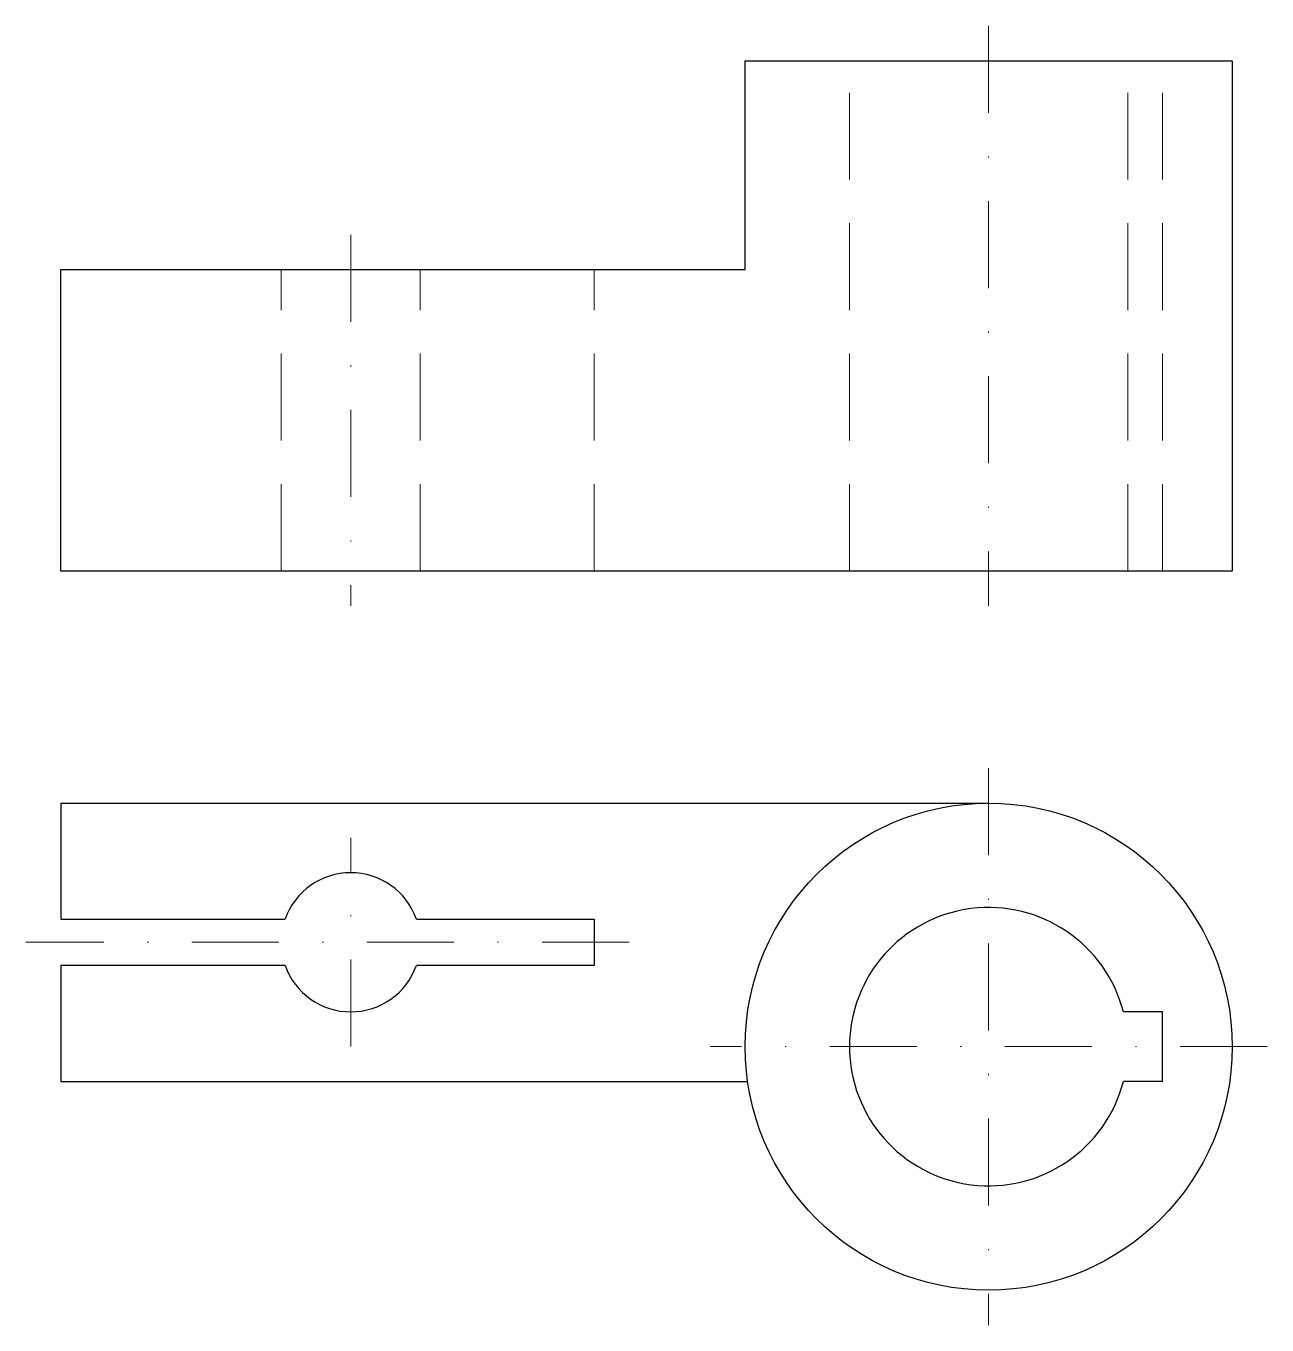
# Model space of a CAD drawing. Header units: inches. Extents: x -3 to 104, y -65 to 47.
import ezdxf

# ---------------------------------------------------------------- set-up
doc = ezdxf.new("R2010")
doc.units = ezdxf.units.IN
doc.header["$LTSCALE"] = 15
doc.header["$MEASUREMENT"] = 0
doc.linetypes.add('DASHDOT', pattern=[1, 0.5, -0.25, 0, -0.25])
doc.linetypes.add('DASHED', pattern=[0.75, 0.5, -0.25])
for name, color, linetype, lineweight in [('BLU', 5, 'Continuous', 30), ('BLU dash', 171, 'DASHED', 20), ('RED', 1, 'DASHDOT', 20)]:
    doc.layers.add(name, color=color, linetype=linetype, lineweight=lineweight)

msp = doc.modelspace()

# ---------------------------------------------------------------- linework, layer by layer
at = {"layer": 'BLU'}
for p, q in [((59, 26), (59, 44)), ((59, 44), (101, 44)), ((101, 44), (101, 0)), ((0, 0), (0, 26)), ((0, 26), (59, 26)), ((101, 0), (0, 0)), ((0, -20), (80, -20)), ((0, -20), (0, -30)), ((0, -30), (19.34, -30)), ((30.66, -30), (46, -30)), ((46, -30), (46, -34)), ((0, -34), (0, -44)), ((19.34, -34), (0, -34)), ((46, -34), (30.66, -34)), ((95, -38), (91.62, -38)), ((95, -44), (95, -38)), ((95, -41), (95, -41)), ((0, -44), (59.22, -44)), ((95, -44), (91.62, -44))]:
    msp.add_line(p, q, dxfattribs=at)
msp.add_circle((80, -41), 21, dxfattribs=at)
for centre, radius, start, end in [((25, -32), 6, 19.4712, 160.5288), ((80, -41), 12, 14.4775, 345.5225), ((25, -32), 6, 199.4712, 340.5288)]:
    msp.add_arc(centre, radius, start, end, dxfattribs=at)
at = {"layer": 'BLU dash'}
for p, q in [((68, 0), (68, 44)), ((92, 0), (92, 44)), ((95, 0), (95, 44)), ((19, 0), (19, 26)), ((31, 0), (31, 26)), ((46, 0), (46, 26))]:
    msp.add_line(p, q, dxfattribs=at)
at = {"layer": 'RED'}
for p, q in [((80, 47), (80, -3)), ((25, 29), (25, -3)), ((80, -17), (80, -65)), ((25, -41), (25, -23)), ((49, -32), (-3, -32)), ((104, -41), (56, -41))]:
    msp.add_line(p, q, dxfattribs=at)

doc.saveas('drawing.dxf')
